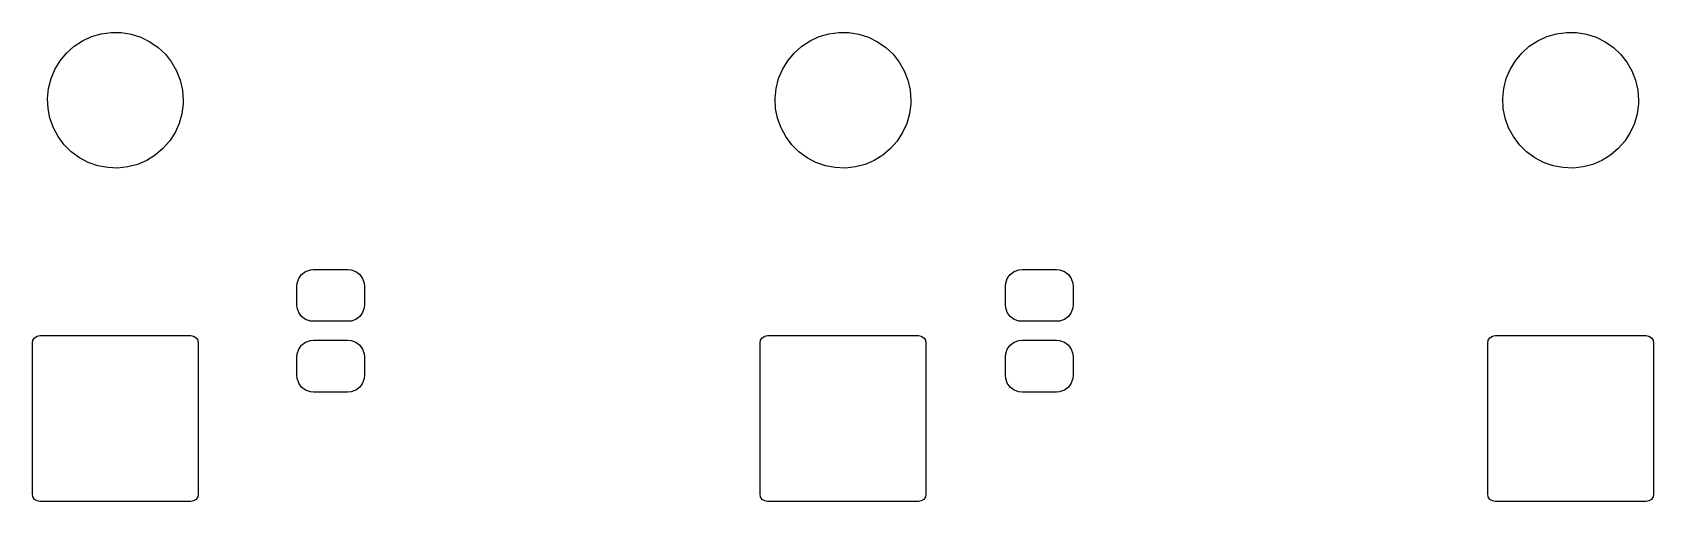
# Model space of a CAD drawing. Extents: x 0.33 to 3.92, y 0.02 to 3.05.
# Drawn here: x 0.329 to 2.021, y 0.022 to 0.511 of the extents above; entities that cross this region are included whole.
import ezdxf

# ---------------------------------------------------------------- set-up
doc = ezdxf.new("R2010")
doc.units = 0
doc.header["$MEASUREMENT"] = 0
doc.layers.add('BLACK', color=7, linetype='CONTINUOUS')

msp = doc.modelspace()

# ---------------------------------------------------------------- linework, layer by layer
at = {"layer": 'BLACK', "linetype": 'CONTINUOUS'}
for p, q in [((0.39034, 0.507126), (0.400424, 0.510066)), ((0.400424, 0.510066), (0.410831, 0.511482)), ((0.410831, 0.511482), (0.421334, 0.511344)), ((0.421334, 0.511344), (0.431701, 0.509656)), ((0.431701, 0.509656), (0.441704, 0.506454)), ((1.15018, 0.507126), (1.16027, 0.510066)), ((1.16027, 0.510066), (1.17067, 0.511482)), ((1.17067, 0.511482), (1.18118, 0.511344)), ((1.18118, 0.511344), (1.19154, 0.509656)), ((1.19154, 0.509656), (1.20155, 0.506454)), ((1.91002, 0.507126), (1.92011, 0.510066)), ((1.92011, 0.510066), (1.93052, 0.511482)), ((1.93052, 0.511482), (1.94102, 0.511344)), ((1.94102, 0.511344), (1.95139, 0.509656)), ((1.95139, 0.509656), (1.96139, 0.506454)), ((0.364181, 0.489976), (0.372017, 0.49697)), ((0.372017, 0.49697), (0.380801, 0.502729)), ((0.380801, 0.502729), (0.39034, 0.507126)), ((0.441704, 0.506454), (0.451125, 0.501808)), ((0.451125, 0.501808), (0.459755, 0.495821)), ((0.459755, 0.495821), (0.467405, 0.488624)), ((1.12402, 0.489976), (1.13186, 0.49697)), ((1.13186, 0.49697), (1.14064, 0.502729)), ((1.14064, 0.502729), (1.15018, 0.507126)), ((1.20155, 0.506454), (1.21097, 0.501808)), ((1.21097, 0.501808), (1.2196, 0.495821)), ((1.2196, 0.495821), (1.22725, 0.488624)), ((1.88387, 0.489976), (1.8917, 0.49697)), ((1.8917, 0.49697), (1.90049, 0.502729)), ((1.90049, 0.502729), (1.91002, 0.507126)), ((1.96139, 0.506454), (1.97081, 0.501808)), ((1.97081, 0.501808), (1.97944, 0.495821)), ((1.97944, 0.495821), (1.98709, 0.488624)), ((0.352015, 0.472921), (0.357464, 0.4819)), ((0.357464, 0.4819), (0.364181, 0.489976)), ((0.467405, 0.488624), (0.473908, 0.480376)), ((0.473908, 0.480376), (0.47912, 0.471257)), ((1.11186, 0.472921), (1.11731, 0.4819)), ((1.11731, 0.4819), (1.12402, 0.489976)), ((1.22725, 0.488624), (1.23375, 0.480376)), ((1.23375, 0.480376), (1.23896, 0.471257)), ((1.8717, 0.472921), (1.87715, 0.4819)), ((1.87715, 0.4819), (1.88387, 0.489976)), ((1.98709, 0.488624), (1.99359, 0.480376)), ((1.99359, 0.480376), (1.99881, 0.471257)), ((0.345368, 0.453054), (0.347953, 0.463234)), ((0.347953, 0.463234), (0.352015, 0.472921)), ((0.47912, 0.471257), (0.482927, 0.461467)), ((0.482927, 0.461467), (0.485245, 0.451223)), ((1.10521, 0.453054), (1.1078, 0.463234)), ((1.1078, 0.463234), (1.11186, 0.472921)), ((1.23896, 0.471257), (1.24277, 0.461467)), ((1.24277, 0.461467), (1.24509, 0.451223)), ((1.86505, 0.453054), (1.86764, 0.463234)), ((1.86764, 0.463234), (1.8717, 0.472921)), ((1.99881, 0.471257), (2.00261, 0.461467)), ((2.00261, 0.461467), (2.00493, 0.451223)), ((0.344316, 0.442603), (0.345368, 0.453054)), ((0.34482, 0.432112), (0.344316, 0.442603)), ((0.485245, 0.451223), (0.486024, 0.440748)), ((0.486024, 0.440748), (0.485926, 0.437039)), ((1.10416, 0.442603), (1.10521, 0.453054)), ((1.10466, 0.432112), (1.10416, 0.442603)), ((1.24509, 0.451223), (1.24587, 0.440748)), ((1.24587, 0.440748), (1.24577, 0.437039)), ((1.864, 0.442603), (1.86505, 0.453054)), ((1.8645, 0.432112), (1.864, 0.442603)), ((2.00493, 0.451223), (2.00571, 0.440748)), ((2.00571, 0.440748), (2.00561, 0.437039)), ((0.346869, 0.42181), (0.34482, 0.432112)), ((0.484601, 0.42662), (0.48175, 0.41651)), ((0.485926, 0.437039), (0.484601, 0.42662)), ((1.10671, 0.42181), (1.10466, 0.432112)), ((1.24444, 0.42662), (1.24159, 0.41651)), ((1.24577, 0.437039), (1.24444, 0.42662)), ((1.86655, 0.42181), (1.8645, 0.432112)), ((2.00429, 0.42662), (2.00143, 0.41651)), ((2.00561, 0.437039), (2.00429, 0.42662)), ((0.350418, 0.411924), (0.346869, 0.42181)), ((0.35539, 0.402672), (0.350418, 0.411924)), ((0.477436, 0.406934), (0.471754, 0.3981)), ((0.48175, 0.41651), (0.477436, 0.406934)), ((1.11026, 0.411924), (1.10671, 0.42181)), ((1.11523, 0.402672), (1.11026, 0.411924)), ((1.23728, 0.406934), (1.2316, 0.3981)), ((1.24159, 0.41651), (1.23728, 0.406934)), ((1.8701, 0.411924), (1.86655, 0.42181)), ((1.87507, 0.402672), (1.8701, 0.411924)), ((1.99712, 0.406934), (1.99144, 0.3981)), ((2.00143, 0.41651), (1.99712, 0.406934)), ((0.361674, 0.394256), (0.35539, 0.402672)), ((0.369134, 0.386861), (0.361674, 0.394256)), ((0.464828, 0.390203), (0.456812, 0.383416)), ((0.471754, 0.3981), (0.464828, 0.390203)), ((1.12152, 0.394256), (1.11523, 0.402672)), ((1.12898, 0.386861), (1.12152, 0.394256)), ((1.22467, 0.390203), (1.21665, 0.383416)), ((1.2316, 0.3981), (1.22467, 0.390203)), ((1.88136, 0.394256), (1.87507, 0.402672)), ((1.88882, 0.386861), (1.88136, 0.394256)), ((1.98451, 0.390203), (1.9765, 0.383416)), ((1.99144, 0.3981), (1.98451, 0.390203)), ((0.377604, 0.38065), (0.369134, 0.386861)), ((0.3869, 0.37576), (0.377604, 0.38065)), ((0.396816, 0.372297), (0.3869, 0.37576)), ((0.438229, 0.373743), (0.428072, 0.371069)), ((0.44788, 0.377889), (0.438229, 0.373743)), ((0.456812, 0.383416), (0.44788, 0.377889)), ((1.13745, 0.38065), (1.12898, 0.386861)), ((1.14674, 0.37576), (1.13745, 0.38065)), ((1.15666, 0.372297), (1.14674, 0.37576)), ((1.19807, 0.373743), (1.18791, 0.371069)), ((1.20772, 0.377889), (1.19807, 0.373743)), ((1.21665, 0.383416), (1.20772, 0.377889)), ((1.89729, 0.38065), (1.88882, 0.386861)), ((1.90658, 0.37576), (1.89729, 0.38065)), ((1.9165, 0.372297), (1.90658, 0.37576)), ((1.95791, 0.373743), (1.94776, 0.371069)), ((1.96756, 0.377889), (1.95791, 0.373743)), ((1.9765, 0.383416), (1.96756, 0.377889)), ((0.407135, 0.370337), (0.396816, 0.372297)), ((0.417631, 0.369925), (0.407135, 0.370337)), ((0.428072, 0.371069), (0.417631, 0.369925)), ((1.16698, 0.370337), (1.15666, 0.372297)), ((1.17747, 0.369925), (1.16698, 0.370337)), ((1.18791, 0.371069), (1.17747, 0.369925)), ((1.92682, 0.370337), (1.9165, 0.372297)), ((1.93732, 0.369925), (1.92682, 0.370337)), ((1.94776, 0.371069), (1.93732, 0.369925)), ((0.604876, 0.24978), (0.606598, 0.254681)), ((0.606598, 0.254681), (0.609684, 0.258859)), ((0.609684, 0.258859), (0.613862, 0.261946)), ((0.613862, 0.261946), (0.618764, 0.263667)), ((0.618764, 0.263667), (0.622037, 0.263976)), ((0.622037, 0.263976), (0.657963, 0.263976)), ((0.657963, 0.263976), (0.661236, 0.263667)), ((0.661236, 0.263667), (0.666138, 0.261946)), ((0.666138, 0.261946), (0.670316, 0.258859)), ((0.670316, 0.258859), (0.673402, 0.254681)), ((0.673402, 0.254681), (0.675124, 0.24978)), ((1.34488, 0.24978), (1.3466, 0.254681)), ((1.3466, 0.254681), (1.34968, 0.258859)), ((1.34968, 0.258859), (1.35386, 0.261946)), ((1.35386, 0.261946), (1.35876, 0.263667)), ((1.35876, 0.263667), (1.36204, 0.263976)), ((1.36204, 0.263976), (1.39796, 0.263976)), ((1.39796, 0.263976), (1.40124, 0.263667)), ((1.40124, 0.263667), (1.40614, 0.261946)), ((1.40614, 0.261946), (1.41032, 0.258859)), ((1.41032, 0.258859), (1.4134, 0.254681)), ((1.4134, 0.254681), (1.41512, 0.24978)), ((0.604567, 0.246506), (0.604876, 0.24978)), ((0.604567, 0.227313), (0.604567, 0.246506)), ((0.675124, 0.24978), (0.675433, 0.246506)), ((0.675433, 0.246506), (0.675433, 0.227313)), ((1.34457, 0.246506), (1.34488, 0.24978)), ((1.34457, 0.227313), (1.34457, 0.246506)), ((1.41512, 0.24978), (1.41543, 0.246506)), ((1.41543, 0.246506), (1.41543, 0.227313)), ((0.604876, 0.224039), (0.604567, 0.227313)), ((0.606598, 0.219138), (0.604876, 0.224039)), ((0.675124, 0.224039), (0.673402, 0.219138)), ((0.675433, 0.227313), (0.675124, 0.224039)), ((1.34488, 0.224039), (1.34457, 0.227313)), ((1.3466, 0.219138), (1.34488, 0.224039)), ((1.41512, 0.224039), (1.4134, 0.219138)), ((1.41543, 0.227313), (1.41512, 0.224039)), ((0.609684, 0.214959), (0.606598, 0.219138)), ((0.613862, 0.211873), (0.609684, 0.214959)), ((0.618764, 0.210152), (0.613862, 0.211873)), ((0.622037, 0.209843), (0.618764, 0.210152)), ((0.657963, 0.209843), (0.622037, 0.209843)), ((0.661236, 0.210152), (0.657963, 0.209843)), ((0.666138, 0.211873), (0.661236, 0.210152)), ((0.670316, 0.214959), (0.666138, 0.211873)), ((0.673402, 0.219138), (0.670316, 0.214959)), ((1.34968, 0.214959), (1.3466, 0.219138)), ((1.35386, 0.211873), (1.34968, 0.214959)), ((1.35876, 0.210152), (1.35386, 0.211873)), ((1.36204, 0.209843), (1.35876, 0.210152)), ((1.39796, 0.209843), (1.36204, 0.209843)), ((1.40124, 0.210152), (1.39796, 0.209843)), ((1.40614, 0.211873), (1.40124, 0.210152)), ((1.41032, 0.214959), (1.40614, 0.211873)), ((1.4134, 0.219138), (1.41032, 0.214959)), ((0.328543, 0.187008), (0.329143, 0.190021)), ((0.328543, 0.029528), (0.328543, 0.187008)), ((0.329143, 0.190021), (0.33085, 0.192576)), ((0.33085, 0.192576), (0.333404, 0.194283)), ((0.333404, 0.194283), (0.336417, 0.194882)), ((0.336417, 0.194882), (0.493898, 0.194882)), ((0.493898, 0.194882), (0.496911, 0.194283)), ((0.496911, 0.194283), (0.499465, 0.192576)), ((0.499465, 0.192576), (0.501172, 0.190021)), ((0.501172, 0.190021), (0.501772, 0.187008)), ((0.501772, 0.187008), (0.501772, 0.029528)), ((0.609684, 0.185041), (0.613862, 0.188127)), ((0.613862, 0.188127), (0.618764, 0.189848)), ((0.618764, 0.189848), (0.622037, 0.190157)), ((0.622037, 0.190157), (0.657963, 0.190157)), ((0.657963, 0.190157), (0.661236, 0.189848)), ((0.661236, 0.189848), (0.666138, 0.188127)), ((0.666138, 0.188127), (0.670316, 0.185041)), ((1.08839, 0.187008), (1.08899, 0.190021)), ((1.08839, 0.029528), (1.08839, 0.187008)), ((1.08899, 0.190021), (1.09069, 0.192576)), ((1.09069, 0.192576), (1.09325, 0.194283)), ((1.09325, 0.194283), (1.09626, 0.194882)), ((1.09626, 0.194882), (1.25374, 0.194882)), ((1.25374, 0.194882), (1.25675, 0.194283)), ((1.25675, 0.194283), (1.25931, 0.192576)), ((1.25931, 0.192576), (1.26101, 0.190021)), ((1.26101, 0.190021), (1.26161, 0.187008)), ((1.26161, 0.187008), (1.26161, 0.029528)), ((1.34968, 0.185041), (1.35386, 0.188127)), ((1.35386, 0.188127), (1.35876, 0.189848)), ((1.35876, 0.189848), (1.36204, 0.190157)), ((1.36204, 0.190157), (1.39796, 0.190157)), ((1.39796, 0.190157), (1.40124, 0.189848)), ((1.40124, 0.189848), (1.40614, 0.188127)), ((1.40614, 0.188127), (1.41032, 0.185041)), ((1.84823, 0.187008), (1.84883, 0.190021)), ((1.84823, 0.029528), (1.84823, 0.187008)), ((1.84883, 0.190021), (1.85053, 0.192576)), ((1.85053, 0.192576), (1.85309, 0.194283)), ((1.85309, 0.194283), (1.8561, 0.194882)), ((1.8561, 0.194882), (2.01358, 0.194882)), ((2.01358, 0.194882), (2.0166, 0.194283)), ((2.0166, 0.194283), (2.01915, 0.192576)), ((2.01915, 0.192576), (2.02086, 0.190021)), ((2.02086, 0.190021), (2.02146, 0.187008)), ((2.02146, 0.187008), (2.02146, 0.029528)), ((0.604567, 0.172687), (0.604876, 0.175961)), ((0.604567, 0.153494), (0.604567, 0.172687)), ((0.604876, 0.175961), (0.606598, 0.180862)), ((0.606598, 0.180862), (0.609684, 0.185041)), ((0.670316, 0.185041), (0.673402, 0.180862)), ((0.673402, 0.180862), (0.675124, 0.175961)), ((0.675124, 0.175961), (0.675433, 0.172687)), ((0.675433, 0.172687), (0.675433, 0.153494)), ((1.34457, 0.172687), (1.34488, 0.175961)), ((1.34457, 0.153494), (1.34457, 0.172687)), ((1.34488, 0.175961), (1.3466, 0.180862)), ((1.3466, 0.180862), (1.34968, 0.185041)), ((1.41032, 0.185041), (1.4134, 0.180862)), ((1.4134, 0.180862), (1.41512, 0.175961)), ((1.41512, 0.175961), (1.41543, 0.172687)), ((1.41543, 0.172687), (1.41543, 0.153494)), ((0.604876, 0.15022), (0.604567, 0.153494)), ((0.675433, 0.153494), (0.675124, 0.15022)), ((1.34488, 0.15022), (1.34457, 0.153494)), ((1.41543, 0.153494), (1.41512, 0.15022)), ((0.606598, 0.145319), (0.604876, 0.15022)), ((0.609684, 0.141141), (0.606598, 0.145319)), ((0.613862, 0.138054), (0.609684, 0.141141)), ((0.618764, 0.136333), (0.613862, 0.138054)), ((0.622037, 0.136024), (0.618764, 0.136333)), ((0.657963, 0.136024), (0.622037, 0.136024)), ((0.661236, 0.136333), (0.657963, 0.136024)), ((0.666138, 0.138054), (0.661236, 0.136333)), ((0.670316, 0.141141), (0.666138, 0.138054)), ((0.673402, 0.145319), (0.670316, 0.141141)), ((0.675124, 0.15022), (0.673402, 0.145319)), ((1.3466, 0.145319), (1.34488, 0.15022)), ((1.34968, 0.141141), (1.3466, 0.145319)), ((1.35386, 0.138054), (1.34968, 0.141141)), ((1.35876, 0.136333), (1.35386, 0.138054)), ((1.36204, 0.136024), (1.35876, 0.136333)), ((1.39796, 0.136024), (1.36204, 0.136024)), ((1.40124, 0.136333), (1.39796, 0.136024)), ((1.40614, 0.138054), (1.40124, 0.136333)), ((1.41032, 0.141141), (1.40614, 0.138054)), ((1.4134, 0.145319), (1.41032, 0.141141)), ((1.41512, 0.15022), (1.4134, 0.145319)), ((0.329143, 0.026514), (0.328543, 0.029528)), ((0.33085, 0.02396), (0.329143, 0.026514)), ((0.333404, 0.022253), (0.33085, 0.02396)), ((0.336417, 0.021653), (0.333404, 0.022253)), ((0.493898, 0.021653), (0.336417, 0.021653)), ((0.496911, 0.022253), (0.493898, 0.021653)), ((0.499465, 0.02396), (0.496911, 0.022253)), ((0.501172, 0.026514), (0.499465, 0.02396)), ((0.501772, 0.029528), (0.501172, 0.026514)), ((1.08899, 0.026514), (1.08839, 0.029528)), ((1.09069, 0.02396), (1.08899, 0.026514)), ((1.09325, 0.022253), (1.09069, 0.02396)), ((1.09626, 0.021653), (1.09325, 0.022253)), ((1.25374, 0.021653), (1.09626, 0.021653)), ((1.25675, 0.022253), (1.25374, 0.021653)), ((1.25931, 0.02396), (1.25675, 0.022253)), ((1.26101, 0.026514), (1.25931, 0.02396)), ((1.26161, 0.029528), (1.26101, 0.026514)), ((1.84883, 0.026514), (1.84823, 0.029528)), ((1.85053, 0.02396), (1.84883, 0.026514)), ((1.85309, 0.022253), (1.85053, 0.02396)), ((1.8561, 0.021653), (1.85309, 0.022253)), ((2.01358, 0.021653), (1.8561, 0.021653)), ((2.0166, 0.022253), (2.01358, 0.021653)), ((2.01915, 0.02396), (2.0166, 0.022253)), ((2.02086, 0.026514), (2.01915, 0.02396)), ((2.02146, 0.029528), (2.02086, 0.026514))]:
    msp.add_line(p, q, dxfattribs=at)

doc.saveas('drawing.dxf')
